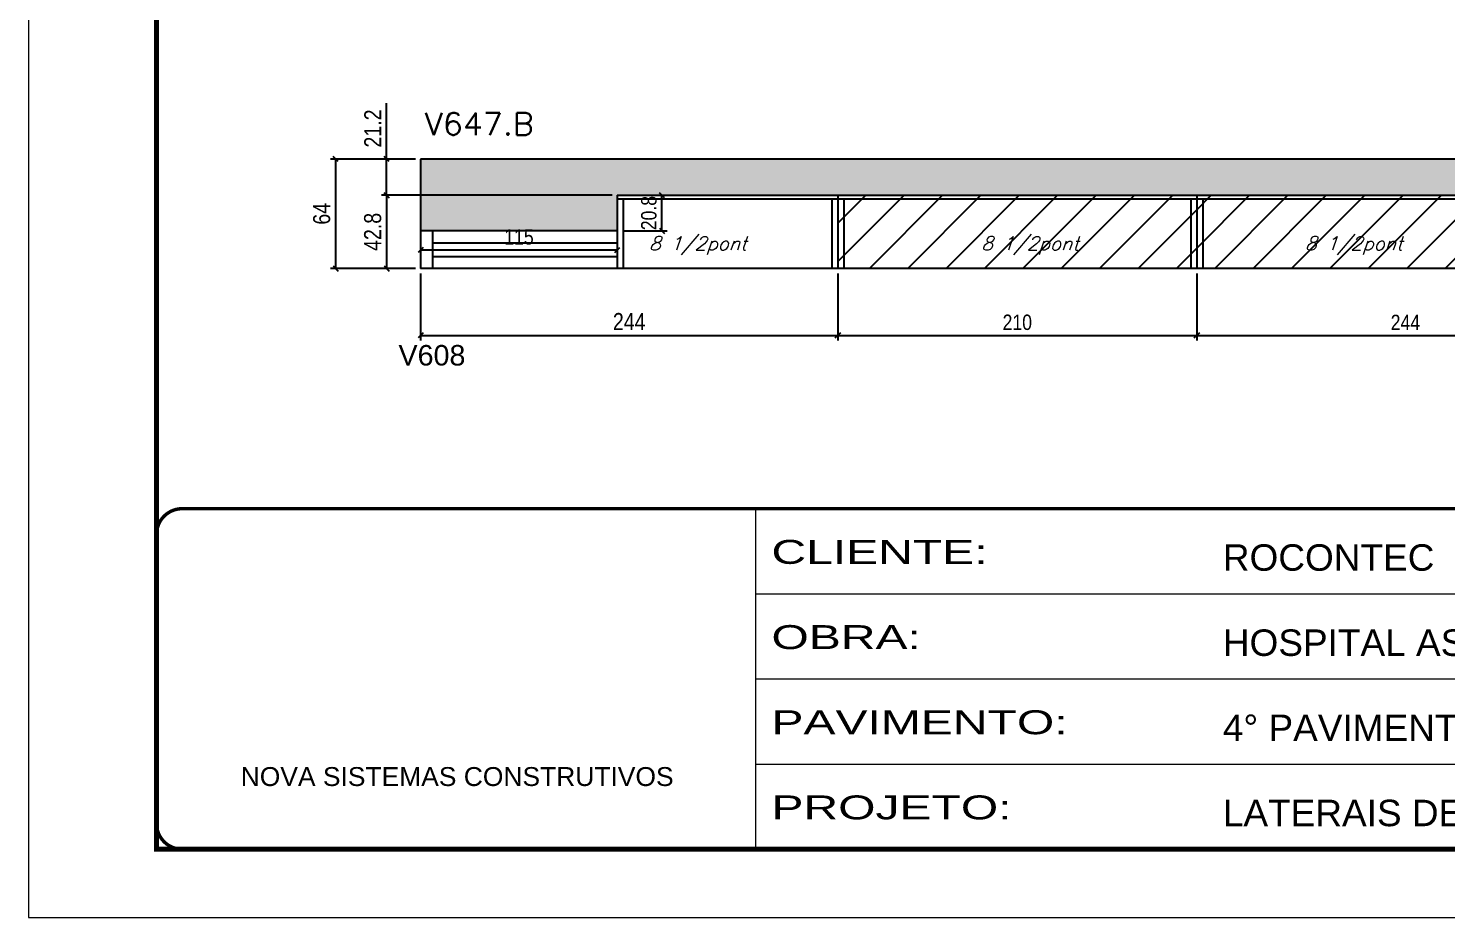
# Model space of a CAD drawing. Extents: x -20960 to -5926, y -2106 to 21915.
# Drawn here: x -9037 to -8207, y 8231 to 8751 of the extents above; entities that cross this region are included whole.
import ezdxf

# ---------------------------------------------------------------- set-up
doc = ezdxf.new("R2010")
doc.units = 0
doc.linetypes.add('CONTINUO', pattern=[0])
doc.linetypes.add('DASHED', pattern=[0.75, 0.5, -0.25])
for name, color, linetype in [('5', 5, 'Continuous'), ('COTA', 241, 'Continuous'), ('Painéis', 200, 'Continuous'), ('Reaproveitamento', 251, 'Continuous'), ('SARR_2.2x7', 40, 'Continuous'), ('SARR_3.5x7', 81, 'Continuous'), ('texto', 7, 'Continuous')]:
    doc.layers.add(name, color=color, linetype=linetype)
for name, color, linetype, lineweight in [('Folhas', 255, 'Continuous', 9), ('SARRAFO DE PRESSAO', 251, 'DASHED', 9), ('Texto Seção', 7, 'Continuous', 15)]:
    doc.layers.add(name, color=color, linetype=linetype, lineweight=lineweight)
doc.styles.add('ARIAL', font='arial.ttf')
doc.styles.add('COTA TECNICA', font='techl___.ttf', dxfattribs={"height": 10})
doc.styles.add('COTA TECNICA-50', font='techl___.ttf', dxfattribs={"height": 9})
doc.styles.add('REGUA-120', font='ROMANS.shx', dxfattribs={"height": 15})
doc.styles.add('Romans', font='romans.shx')
doc.styles.get("Standard").update_dxf_attribs({"font": 'arial.ttf'})
doc.styles.add('Tecnologia', font='')
doc.styles.get('Tecnologia').set_extended_font_data('Forgotten Futurist')
doc.dimstyles.new('COTA PAINEL-50', dxfattribs={"dimtxt": 9, "dimasz": 3, "dimexe": 3, "dimexo": 3, "dimgap": 3, "dimtad": 1, "dimdec": 1, "dimzin": 12, "dimdsep": 46, "dimtxsty": 'COTA TECNICA-50', "dimblk1": 'OBLIQUE', "dimblk2": 'OBLIQUE', "dimsah": 1, "dimcen": 0.9, "dimclrd": 4, "dimclre": 4, "dimclrt": 240, "dimadec": 1, "dimazin": 3, "dimtfac": 1, "dimtdec": 1, "dimtmove": 0, "dimatfit": 3, "dimfxl": 1, "dimtolj": 1, "dimtzin": 12, "dimarcsym": 0})
doc.dimstyles.new('PAINEL', dxfattribs={"dimtxt": 10, "dimasz": 3, "dimexe": 3, "dimexo": 3, "dimgap": 3, "dimtad": 1, "dimdec": 1, "dimzin": 12, "dimdsep": 46, "dimtxsty": 'COTA TECNICA', "dimblk1": 'OBLIQUE', "dimblk2": 'OBLIQUE', "dimsah": 1, "dimcen": 0.9, "dimclrd": 4, "dimclre": 4, "dimclrt": 240, "dimadec": 1, "dimazin": 3, "dimtfac": 1, "dimtdec": 1, "dimtmove": 0, "dimatfit": 3, "dimfxl": 1, "dimtolj": 1, "dimtzin": 12, "dimarcsym": 0})
pattern_1 = [(45, (3170, -4594.3), (-11.22532, 11.22532), [])]

# ---------------------------------------------------------------- blocks, each defined once
blk = doc.blocks.new('9999999999')
at = {"color": 30, "linetype": 'CONTINUO'}
for p, q in [((98564.56, 34230.21), (98564.56, 34429.45)), ((98564.56, 34379.64), (99583.98, 34379.64)), ((98564.56, 34329.83), (99487.98, 34329.83)), ((98564.56, 34280.02), (99487.98, 34280.02))]:
    blk.add_line(p, q, dxfattribs=at)
at = {"color": 30, "linetype": 'CONTINUO', "const_width": 2}
blk.add_lwpolyline([(99583.98, 34230.21), (99583.98, 34414.45, 0.414214), (99568.98, 34429.45), (98228.98, 34429.45, 0.414214), (98213.98, 34414.45), (98213.98, 34245.21, 0.414214), (98228.98, 34230.21), (99583.98, 34230.21)], format="xyb", dxfattribs=at)
at = {"layer": 'Folhas'}
blk.add_lwpolyline([(98138.98, 34190.21), (99623.98, 34190.21), (99623.98, 35240.21), (98138.98, 35240.21)], close=True, dxfattribs=at)
at = {"layer": 'Folhas', "color": 30, "const_width": 3}
blk.add_lwpolyline([(98213.98, 34230.21), (99583.98, 34230.21), (99583.98, 35200.21), (98213.98, 35200.21)], close=True, dxfattribs=at)
at = {"color": 7, "linetype": 'Continuous', "ltscale": 5, "style": 'ARIAL'}
for s, height, p in [('ROCONTEC', 15.483, (98837.68, 34393.13)), ('HOSPITAL ASSUNÇÃO', 15.4829, (98837.68, 34343.32)), ('4° PAVIMENTO', 15.4829, (98837.68, 34293.51)), ('NOVA SISTEMAS CONSTRUTIVOS', 11.0592, (98263.19, 34267.21)), ('LATERAIS DE VIGAS', 15.4829, (98837.68, 34243.7))]:
    blk.add_text(s, height=height, dxfattribs=at).set_placement(p)
at = {"layer": 'Folhas', "color": 7, "style": 'Tecnologia', "width": 1.5}
for s, p in [('CLIENTE:', (98573.65, 34397.17)), ('OBRA:', (98573.65, 34347.31)), ('PAVIMENTO:', (98573.65, 34297.5)), ('PROJETO:', (98573.65, 34247.69))]:
    blk.add_text(s, height=14, dxfattribs=at).set_placement(p)
blk = doc.blocks.new('_Oblique')
at = {"color": 0, "linetype": 'ByBlock', "lineweight": -2}
blk.add_line((-0.5, -0.5), (0.5, 0.5), dxfattribs=at)
blk = doc.blocks.new('*D1664')
at = {"layer": 'COTA', "color": 4, "lineweight": -2, "ltscale": 25, "transparency": 16777216}
for p, q in [((-8807.53, 8607.83), (-8807.53, 8568.69)), ((-8563.53, 8607.83), (-8563.53, 8568.69)), ((-8807.53, 8571.69), (-8563.53, 8571.69))]:
    blk.add_line(p, q, dxfattribs=at)
at = {"layer": 'Defpoints', "color": 0, "ltscale": 25, "transparency": 16777216}
for p in [(-8807.53, 8610.83), (-8563.53, 8610.83), (-8563.53, 8571.69)]:
    blk.add_point(p, dxfattribs=at)
at = {"layer": 'COTA', "color": 4, "lineweight": -2, "ltscale": 25, "transparency": 16777216, "xscale": 3, "yscale": 3, "zscale": 3, "rotation": 180}
blk.add_blockref('_Oblique', (-8807.53, 8571.69), dxfattribs=at)
at = {"layer": 'COTA', "color": 4, "lineweight": -2, "ltscale": 25, "transparency": 16777216, "xscale": 3, "yscale": 3, "zscale": 3}
blk.add_blockref('_Oblique', (-8563.53, 8571.69), dxfattribs=at)
at = {"layer": 'COTA', "color": 240, "ltscale": 25, "transparency": 16777216, "insert": (-8685.53, 8579.77), "char_height": 10, "attachment_point": 5, "style": 'COTA TECNICA'}
blk.add_mtext('\\A1;244', dxfattribs=at)
blk = doc.blocks.new('*D1665')
at = {"layer": 'COTA', "color": 4, "lineweight": -2, "ltscale": 25, "transparency": 16777216}
for p, q in [((-8695.53, 8653.63), (-8830.47, 8653.63)), ((-8827.47, 8653.63), (-8827.47, 8610.83)), ((-8810.53, 8610.83), (-8830.47, 8610.83))]:
    blk.add_line(p, q, dxfattribs=at)
at = {"layer": 'Defpoints', "color": 0, "ltscale": 25, "transparency": 16777216}
for p in [(-8692.53, 8653.63), (-8827.47, 8610.83), (-8807.53, 8610.83)]:
    blk.add_point(p, dxfattribs=at)
at = {"layer": 'COTA', "color": 4, "lineweight": -2, "ltscale": 25, "transparency": 16777216, "xscale": 3, "yscale": 3, "zscale": 3}
for p, rotation in [((-8827.47, 8653.63), 90), ((-8827.47, 8610.83), 270)]:
    blk.add_blockref('_Oblique', p, dxfattribs=dict(at, rotation=rotation))
at = {"layer": 'COTA', "color": 240, "ltscale": 25, "transparency": 16777216, "insert": (-8835.56, 8632.23), "char_height": 10, "attachment_point": 5, "rotation": 90, "style": 'COTA TECNICA'}
blk.add_mtext('\\A1;42.8', dxfattribs=at)
blk = doc.blocks.new('*D1666')
at = {"layer": 'COTA', "color": 4, "lineweight": -2, "ltscale": 25, "transparency": 16777216}
for p, q in [((-8827.47, 8674.83), (-8827.47, 8707.56)), ((-8810.53, 8674.83), (-8830.47, 8674.83)), ((-8827.47, 8653.63), (-8827.47, 8674.83)), ((-8695.53, 8653.63), (-8830.47, 8653.63))]:
    blk.add_line(p, q, dxfattribs=at)
at = {"layer": 'Defpoints', "color": 0, "ltscale": 25, "transparency": 16777216}
for p in [(-8827.47, 8674.83), (-8807.53, 8674.83), (-8692.53, 8653.63)]:
    blk.add_point(p, dxfattribs=at)
at = {"layer": 'COTA', "color": 4, "lineweight": -2, "ltscale": 25, "transparency": 16777216, "xscale": 3, "yscale": 3, "zscale": 3}
for p, rotation in [((-8827.47, 8674.83), 90), ((-8827.47, 8653.63), 270)]:
    blk.add_blockref('_Oblique', p, dxfattribs=dict(at, rotation=rotation))
at = {"layer": 'COTA', "color": 240, "ltscale": 25, "transparency": 16777216, "insert": (-8835.53, 8692.7), "char_height": 10, "attachment_point": 5, "rotation": 90, "style": 'COTA TECNICA'}
blk.add_mtext('\\A1;21.2', dxfattribs=at)
blk = doc.blocks.new('*D1667')
at = {"layer": 'COTA', "color": 4, "lineweight": -2, "ltscale": 25, "transparency": 16777216}
for p, q in [((-8810.53, 8674.83), (-8860.28, 8674.83)), ((-8857.28, 8674.83), (-8857.28, 8610.83)), ((-8810.53, 8610.83), (-8860.28, 8610.83))]:
    blk.add_line(p, q, dxfattribs=at)
at = {"layer": 'Defpoints', "color": 0, "ltscale": 25, "transparency": 16777216}
for p in [(-8807.53, 8674.83), (-8857.28, 8610.83), (-8807.53, 8610.83)]:
    blk.add_point(p, dxfattribs=at)
at = {"layer": 'COTA', "color": 4, "lineweight": -2, "ltscale": 25, "transparency": 16777216, "xscale": 3, "yscale": 3, "zscale": 3}
for p, rotation in [((-8857.28, 8674.83), 90), ((-8857.28, 8610.83), 270)]:
    blk.add_blockref('_Oblique', p, dxfattribs=dict(at, rotation=rotation))
at = {"layer": 'COTA', "color": 240, "ltscale": 25, "transparency": 16777216, "insert": (-8865.38, 8642.83), "char_height": 10, "attachment_point": 5, "rotation": 90, "style": 'COTA TECNICA'}
blk.add_mtext('\\A1;64', dxfattribs=at)
blk = doc.blocks.new('*D1730')
at = {"layer": 'COTA', "color": 4, "lineweight": -2, "transparency": 16777216}
for p, q in [((-8689.53, 8653.63), (-8663.4, 8653.63)), ((-8666.4, 8632.83), (-8666.4, 8653.63)), ((-8689.53, 8632.83), (-8663.4, 8632.83))]:
    blk.add_line(p, q, dxfattribs=at)
at = {"layer": 'Defpoints', "color": 0, "transparency": 16777216}
for p in [(-8692.53, 8653.63), (-8666.4, 8653.63), (-8692.53, 8632.83)]:
    blk.add_point(p, dxfattribs=at)
at = {"layer": 'COTA', "color": 4, "lineweight": -2, "transparency": 16777216, "xscale": 3, "yscale": 3, "zscale": 3}
for p, rotation in [((-8666.4, 8653.63), 90), ((-8666.4, 8632.83), 270)]:
    blk.add_blockref('_Oblique', p, dxfattribs=dict(at, rotation=rotation))
at = {"layer": 'COTA', "color": 240, "transparency": 16777216, "insert": (-8674.02, 8643.23), "char_height": 9, "attachment_point": 5, "rotation": 90, "style": 'COTA TECNICA-50'}
blk.add_mtext('\\A1;20.8', dxfattribs=at)
blk = doc.blocks.new('*D1731')
at = {"layer": 'COTA', "color": 4, "lineweight": -2, "transparency": 16777216}
for p, q in [((-8807.53, 8629.83), (-8807.53, 8618.64)), ((-8692.53, 8629.83), (-8692.53, 8618.64)), ((-8807.53, 8621.64), (-8692.53, 8621.64))]:
    blk.add_line(p, q, dxfattribs=at)
at = {"layer": 'Defpoints', "color": 0, "transparency": 16777216}
for p in [(-8807.53, 8632.83), (-8692.53, 8632.83), (-8692.53, 8621.64)]:
    blk.add_point(p, dxfattribs=at)
at = {"layer": 'COTA', "color": 4, "lineweight": -2, "transparency": 16777216, "xscale": 3, "yscale": 3, "zscale": 3, "rotation": 180}
blk.add_blockref('_Oblique', (-8807.53, 8621.64), dxfattribs=at)
at = {"layer": 'COTA', "color": 4, "lineweight": -2, "transparency": 16777216, "xscale": 3, "yscale": 3, "zscale": 3}
blk.add_blockref('_Oblique', (-8692.53, 8621.64), dxfattribs=at)
at = {"layer": 'COTA', "color": 240, "transparency": 16777216, "insert": (-8750.03, 8629.24), "char_height": 9, "attachment_point": 5, "style": 'COTA TECNICA-50'}
blk.add_mtext('\\A1;115', dxfattribs=at)
blk = doc.blocks.new('*D1732')
at = {"layer": 'COTA', "color": 4, "lineweight": -2, "transparency": 16777216}
for p, q in [((-8563.53, 8607.83), (-8563.53, 8568.69)), ((-8353.53, 8607.83), (-8353.53, 8568.69)), ((-8563.53, 8571.69), (-8353.53, 8571.69))]:
    blk.add_line(p, q, dxfattribs=at)
at = {"layer": 'Defpoints', "color": 0, "transparency": 16777216}
for p in [(-8563.53, 8610.83), (-8353.53, 8610.83), (-8353.53, 8571.69)]:
    blk.add_point(p, dxfattribs=at)
at = {"layer": 'COTA', "color": 4, "lineweight": -2, "transparency": 16777216, "xscale": 3, "yscale": 3, "zscale": 3, "rotation": 180}
blk.add_blockref('_Oblique', (-8563.53, 8571.69), dxfattribs=at)
at = {"layer": 'COTA', "color": 4, "lineweight": -2, "transparency": 16777216, "xscale": 3, "yscale": 3, "zscale": 3}
blk.add_blockref('_Oblique', (-8353.53, 8571.69), dxfattribs=at)
at = {"layer": 'COTA', "color": 240, "transparency": 16777216, "insert": (-8458.53, 8579.29), "char_height": 9, "attachment_point": 5, "style": 'COTA TECNICA-50'}
blk.add_mtext('\\A1;210', dxfattribs=at)
blk = doc.blocks.new('*D1733')
at = {"layer": 'COTA', "color": 4, "lineweight": -2, "transparency": 16777216}
for p, q in [((-8353.53, 8607.83), (-8353.53, 8568.69)), ((-8109.53, 8607.83), (-8109.53, 8568.69)), ((-8353.53, 8571.69), (-8109.53, 8571.69))]:
    blk.add_line(p, q, dxfattribs=at)
at = {"layer": 'Defpoints', "color": 0, "transparency": 16777216}
for p in [(-8353.53, 8610.83), (-8109.53, 8610.83), (-8109.53, 8571.69)]:
    blk.add_point(p, dxfattribs=at)
at = {"layer": 'COTA', "color": 4, "lineweight": -2, "transparency": 16777216, "xscale": 3, "yscale": 3, "zscale": 3, "rotation": 180}
blk.add_blockref('_Oblique', (-8353.53, 8571.69), dxfattribs=at)
at = {"layer": 'COTA', "color": 4, "lineweight": -2, "transparency": 16777216, "xscale": 3, "yscale": 3, "zscale": 3}
blk.add_blockref('_Oblique', (-8109.53, 8571.69), dxfattribs=at)
at = {"layer": 'COTA', "color": 240, "transparency": 16777216, "insert": (-8231.53, 8579.26), "char_height": 9, "attachment_point": 5, "style": 'COTA TECNICA-50'}
blk.add_mtext('\\A1;244', dxfattribs=at)

msp = doc.modelspace()

# ---------------------------------------------------------------- hatches: boundary and pattern name
at = {"layer": 'COTA', "linetype": 'ByBlock'}
h = msp.add_hatch(dxfattribs=at)
h.set_pattern_fill('AR-CONC', color=256, scale=0.03)
h.set_pattern_definition([(50, (3170, -4594.3004), (5.4655401, -0.4781726), [0.5715, -6.2865]), (355, (3170, -4594.3004), (-1.0573026, 5.7317054), [0.4572, -5.0292175]), (100.451445, (3170.4555, -4594.3403), (4.4082374, 5.2535326), [0.4857003, -5.3427073]), (46.1842, (3170, -4592.7764), (8.1323712, -1.2612698), [0.85725, -9.42975]), (96.63556, (3170.678, -4592.8815), (7.122124, 7.4227837), [0.7285507, -8.0140682]), (351.18415, (3170, -4592.7764), (7.122124, 7.4227837), [0.685799, -7.543792]), (21, (3170.762, -4593.1574), (4.5484317, -3.067956), [0.5715, -6.2865]), (326, (3170.762, -4593.1574), (1.8540609, 5.525639), [0.4572, -5.0292]), (71.451445, (3171.141, -4593.413), (6.4024926, 2.457683), [0.4857003, -5.3426981]), (37.5, (3170, -4594.3004), (0.0926581, 2.53665117), [0, -4.96824, 0, -5.1054, 0, -5.04825]), (7.5, (3170, -4594.3004), (2.00458988, 3.00541724), [0, -2.91084, 0, -4.85394, 0, -1.92405]), (327.5, (3168.3007, -4594.3004), (4.06771786, -0.17186232), [0, -1.905, 0, -5.9436, 0, -7.8867]), (317.5, (3167.5387, -4594.3004), (4.44387544, 0.7627947), [0, -2.4765, 0, -3.94716, 0, -5.6007])])
h.paths.add_polyline_path([(-8807.53, 8674.83), (-8807.53, 8632.83), (-8692.53, 8632.83), (-8692.53, 8653.63), (-8109.53, 8653.63), (-8109.53, 8610.83), (-8094.58, 8610.83), (-8094.58, 8661.63), (-7861.58, 8661.63), (-7861.58, 8674.83)])
at = {"layer": 'Reaproveitamento'}
h = msp.add_hatch(dxfattribs=at)
h.set_pattern_fill('ANSI31', color=256, scale=5)
h.set_pattern_definition(pattern_1)
h.paths.add_polyline_path([(-8353.53, 8653.63), (-8563.53, 8653.63), (-8563.53, 8610.83), (-8353.53, 8610.83)])
h = msp.add_hatch(dxfattribs=at)
h.set_pattern_fill('ANSI31', color=256, scale=5)
h.set_pattern_definition(pattern_1)
h.paths.add_polyline_path([(-8109.53, 8653.63), (-8353.53, 8653.63), (-8353.53, 8610.83), (-8109.53, 8610.83)])

# ---------------------------------------------------------------- linework, layer by layer
at = {"layer": 'COTA', "linetype": 'ByBlock'}
for p, q in [((-7861.58, 8674.83), (-8807.53, 8674.83)), ((-8807.53, 8674.83), (-8807.53, 8632.83))]:
    msp.add_line(p, q, dxfattribs=at)
at = {"layer": 'Painéis'}
for p, q in [((-8692.53, 8653.63), (-8692.53, 8632.83)), ((-8692.53, 8653.63), (-8109.53, 8653.63)), ((-8563.53, 8653.63), (-8563.53, 8610.83)), ((-8563.53, 8653.63), (-8563.53, 8610.83)), ((-8353.53, 8653.63), (-8353.53, 8610.83)), ((-8692.53, 8632.83), (-8807.53, 8632.83)), ((-8807.53, 8632.83), (-8807.53, 8610.83)), ((-8109.53, 8610.83), (-8807.53, 8610.83))]:
    msp.add_line(p, q, dxfattribs=at)
at = {"layer": 'SARR_2.2x7', "linetype": 'Continuous', "ltscale": 50}
for p, q in [((-8563.53, 8651.43), (-8692.53, 8651.43)), ((-8353.53, 8651.43), (-8563.53, 8651.43)), ((-8124.53, 8651.43), (-8353.53, 8651.43)), ((-8800.53, 8632.83), (-8800.53, 8610.83)), ((-8800.53, 8625.83), (-8692.53, 8625.83)), ((-8800.53, 8617.83), (-8692.53, 8617.83))]:
    msp.add_line(p, q, dxfattribs=at)
at = {"layer": 'SARR_3.5x7'}
for p, q in [((-8353.53, 8653.63), (-8353.53, 8610.83)), ((-8689.03, 8651.43), (-8689.03, 8610.83)), ((-8567.03, 8651.43), (-8567.03, 8610.83)), ((-8560.03, 8651.43), (-8560.03, 8610.83)), ((-8357.03, 8651.43), (-8357.03, 8610.83)), ((-8350.03, 8651.43), (-8350.03, 8610.83)), ((-8692.53, 8632.83), (-8692.53, 8610.83))]:
    msp.add_line(p, q, dxfattribs=at)

# ---------------------------------------------------------------- block references
at = {"layer": 'SARRAFO DE PRESSAO', "color": 6, "linetype": 'ByBlock'}
msp.add_blockref('9999999999', (-107175.98, -25959.14), dxfattribs=at)

# ---------------------------------------------------------------- texts
at = {"layer": '5', "linetype": 'Continuous'}
msp.add_text('V608', height=12, rotation=0.00004, dxfattribs=at).set_placement((-8820.5, 8554.06))
at = {"layer": 'texto', "color": 2, "char_height": 8, "attachment_point": 5, "style": 'Romans'}
for insert in [(-8645.43, 8624.13), (-8451.12, 8624.13), (-8261.74, 8624.13)]:
    msp.add_mtext('{\\Q19;\\C256;8 1/2pont}', dxfattribs=dict(at, insert=insert))
at = {"layer": 'Texto Seção', "style": 'REGUA-120', "width": 1.05}
msp.add_text('V647.B', height=13, dxfattribs=at).set_placement((-8805.02, 8688.9))

# ---------------------------------------------------------------- dimensions: what is measured, and where the dimension line sits
at = {"layer": 'COTA', "ltscale": 25}
for base, p1, p2, picture, middle in [((-8827.47, 8674.83), (-8692.53, 8653.63), (-8807.53, 8674.83), '*D1666', (-8835.53, 8692.7)), ((-8857.28, 8610.83), (-8807.53, 8674.83), (-8807.53, 8610.83), '*D1667', (-8865.38, 8642.83)), ((-8827.47, 8610.83), (-8692.53, 8653.63), (-8807.53, 8610.83), '*D1665', (-8835.56, 8632.23))]:
    dim = msp.add_linear_dim(base=base, p1=p1, p2=p2, angle=90, dimstyle='PAINEL', dxfattribs=at)
    dim.commit()
    dim.dimension.update_dxf_attribs({"geometry": picture, "text_midpoint": middle})
at = {"layer": 'COTA'}
dim = msp.add_linear_dim(base=(-8666.4, 8653.63), p1=(-8692.53, 8632.83), p2=(-8692.53, 8653.63), angle=90, dimstyle='COTA PAINEL-50', dxfattribs=at)
dim.commit()
dim.dimension.update_dxf_attribs({"geometry": '*D1730', "text_midpoint": (-8666.4, 8643.23), "dimtype": 160})
for base, p1, p2, picture, middle in [((-8692.53, 8621.64), (-8807.53, 8632.83), (-8692.53, 8632.83), '*D1731', (-8750.03, 8629.24)), ((-8353.53, 8571.69), (-8563.53, 8610.83), (-8353.53, 8610.83), '*D1732', (-8458.53, 8579.29))]:
    dim = msp.add_linear_dim(base=base, p1=p1, p2=p2, dimstyle='COTA PAINEL-50', dxfattribs=at)
    dim.commit()
    dim.dimension.update_dxf_attribs({"geometry": picture, "text_midpoint": middle})
at = {"layer": 'COTA', "ltscale": 25}
dim = msp.add_linear_dim(base=(-8563.53, 8571.69), p1=(-8807.53, 8610.83), p2=(-8563.53, 8610.83), dimstyle='PAINEL', dxfattribs=at)
dim.commit()
dim.dimension.update_dxf_attribs({"geometry": '*D1664', "text_midpoint": (-8685.53, 8579.77)})
at = {"layer": 'COTA'}
dim = msp.add_linear_dim(base=(-8109.53, 8571.69), p1=(-8353.53, 8610.83), p2=(-8109.53, 8610.83), dimstyle='COTA PAINEL-50', override={"dimtmove": 1}, dxfattribs=at)
dim.commit()
dim.dimension.update_dxf_attribs({"geometry": '*D1733', "text_midpoint": (-8231.53, 8579.26)})

doc.saveas('drawing.dxf')
